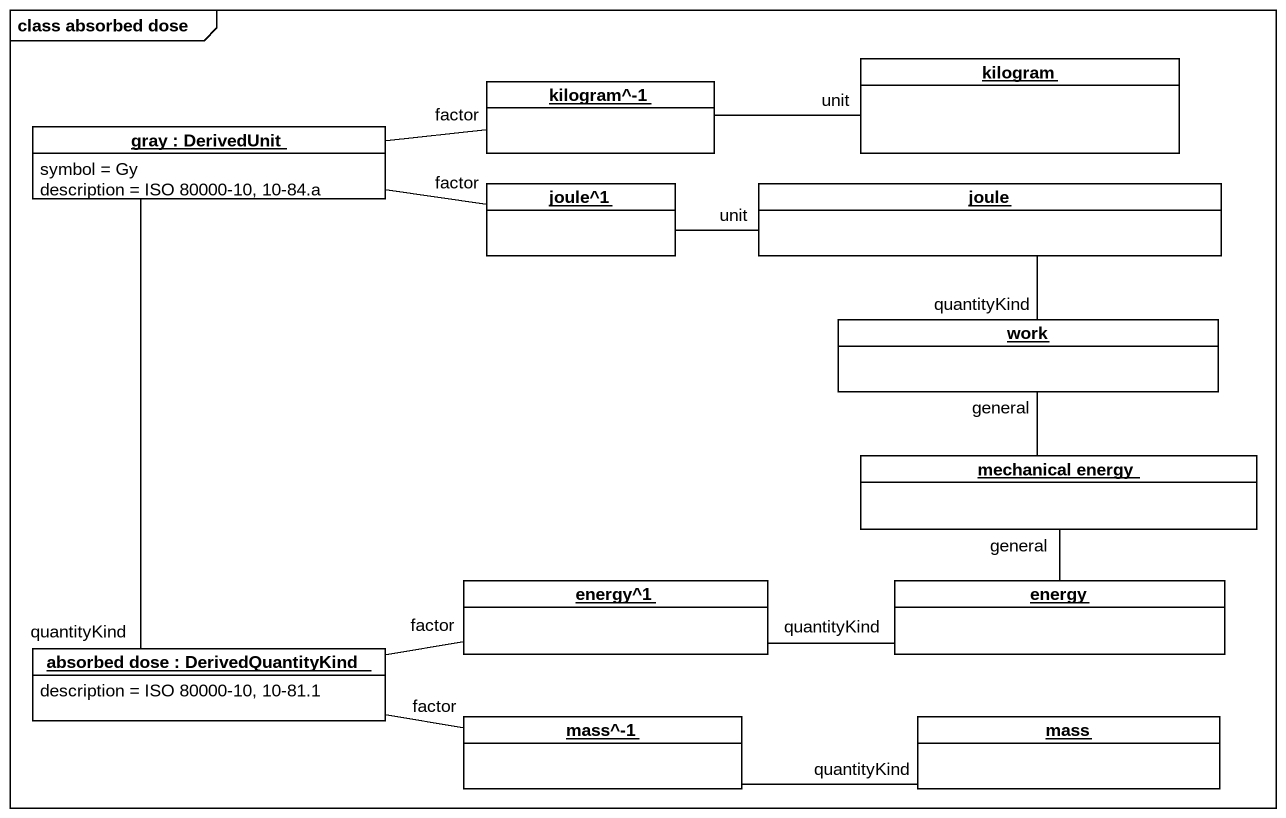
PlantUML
@startuml
mainframe class absorbed dose
hide circle
hide empty members
object "kilogram^-1" as kilogram_1 #FFFFFF
object kilogram #FFFFFF
object "gray : DerivedUnit" as gray #FFFFFF {
  symbol = Gy
  description = ISO 80000-10, 10-84.a
}
object "joule^1" as joule_1 #FFFFFF
object joule #FFFFFF
object work #FFFFFF
object "mechanical energy" as mechanical_energy #FFFFFF
object "energy^1" as energy_1 #FFFFFF
object energy #FFFFFF
object "absorbed dose : DerivedQuantityKind" as absorbed_dose #FFFFFF {
  description = ISO 80000-10, 10-81.1
}
object "mass^-1" as mass_1 #FFFFFF
object mass #FFFFFF
kilogram_1 -left- gray : factor
kilogram -left- kilogram_1 : unit
gray -- absorbed_dose : quantityKind
joule_1 -left- gray : factor
joule -left- joule_1 : unit
joule -- work : quantityKind
mechanical_energy -up- work : general
energy_1 -left- absorbed_dose : factor
energy -up- mechanical_energy : general
energy -left- energy_1 : quantityKind
mass_1 -left- absorbed_dose : factor
mass -left- mass_1 : quantityKind
@enduml
